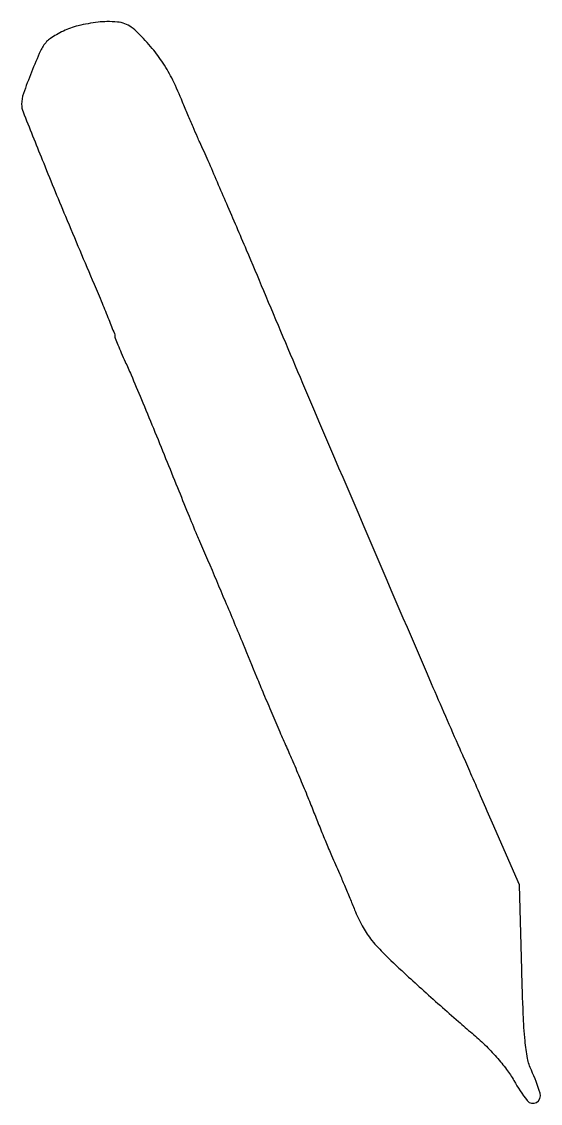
# Model space of a CAD drawing. Extents: x 0 to 122, y 0 to 255.
import ezdxf

# ---------------------------------------------------------------- set-up
doc = ezdxf.new("R2010")
doc.units = 0

msp = doc.modelspace()

# ---------------------------------------------------------------- linework, layer by layer
msp.add_lwpolyline([(11.5, 253.39764, 0.021993), (9.851923, 252.71195, 0.019713), (8.207687, 251.860809, 0.020169), (6.792685, 250.978749, 0.056581), (5.909148, 250.218102, 0.080425), (4.457772, 248.033726, 0.011338), (2.329606, 243.045754, 0.011128), (0.42678, 237.964975, 0.084221), (0, 235.449249, 0.095101), (0.34179, 233.66852, 0.001086), (4.867068, 222.385744, 0.003178), (10.345851, 209.05579, 0.001825), (17.111261, 193.052826, -0.002284), (18.984906, 188.609515, -0.0035), (20.563933, 184.740459, -0.001231), (21.892843, 181.394093, -0.094167), (22, 180.830161, 0.091949), (22.094925, 180.318343, 0.004641), (22.721169, 178.732254, 0.007308), (23.514548, 176.855438, 0.005217), (24.455045, 174.777335, -0.008334), (25.818995, 171.712863, -0.001469), (28.266791, 165.909592, -0.001591), (31.09551, 159.086896, -0.001431), (33.983695, 152, 0.00045), (36.759578, 145.150234, 0.000635), (39.245852, 139.053125, 0.000362), (41.35518, 133.909761, 0.008959), (41.964274, 132.5, -0.005973), (43.900184, 128.091806, -0.000723), (48.028136, 118.339506, -0.000936), (52.274168, 108.214773, -0.002094), (55.4547, 100.5, 0.002355), (57.102963, 96.507857, 0.001561), (59.030672, 91.940625, 0.001571), (60.930847, 87.516206, 0.00306), (62.479699, 84, -0.003727), (63.993445, 80.551021, -0.002113), (65.777713, 76.353125, -0.002109), (67.540353, 72.106886, -0.003472), (68.990613, 68.5, 0.002422), (70.338825, 65.126468, 0.002107), (71.78313, 61.6054, 0.00212), (73.116964, 58.430364, 0.006249), (74.070433, 56.263064, -0.004866), (74.989553, 54.189428, -0.002039), (76.188606, 51.380141, -0.002017), (77.446977, 48.364355, -0.002619), (78.574489, 45.590085, 0.028632), (80.340049, 41.820609, 0.043156), (82.331438, 38.791303, 0.031214), (85.255949, 35.524759, 0.008267), (90.325507, 30.690474, 0.002738), (94.335436, 27.031709, 0.002034), (98.802905, 23.032922, 0.002055), (103.049205, 19.29419, 0.004647), (106.301406, 16.50722, -0.018264), (109.297976, 13.794378, -0.018391), (112.081365, 10.876134, -0.019452), (114.442779, 7.991981, -0.033354), (116.146864, 5.393766, 0.037145), (119.319073, 0.636048, 0.37436), (121.479518, 0.215929, 0.347125), (122.330725, 2.358148, 0.036041), (120.276393, 7.782119, -0.062327), (119.376926, 10.593826, -0.022446), (118.788802, 14.760086, -0.013741), (118.361632, 21.044043, -0.003289), (118.007932, 31.5), (117.463077, 51.5), (111.129434, 66, 0.000139), (108.6063, 71.77199, 0.000174), (106.263687, 77.121875, 0.000139), (104.294863, 81.610459, 0.001371), (103.459242, 83.5, -0.003132), (96.7148, 98.897228, -0.000346), (81.528944, 134.232585, -0.000432), (66.365589, 169.667452, -0.001708), (57.133304, 191.5, 0.001572), (53.088259, 201.073007, 0.00105), (48.400149, 212.007595, 0.00079), (44.024421, 222.110745, 0.007132), (42.04025, 226.5, -0.007764), (41.502688, 227.69318, -0.001166), (40.466744, 230.106767, -0.001309), (39.257398, 232.963284, -0.00113), (38.001788, 235.969844, 0.015731), (35.665062, 241.135598, 0.029255), (33.402437, 245.135831, 0.031564), (30.813684, 248.639352, 0.022148), (27.491878, 252.25, 0.036729), (25.866271, 253.645349, 0.07201), (24.366368, 254.449485, 0.065327), (22.604106, 254.839656, 0.025679), (20.113636, 254.929538, 0.02457), (18.056127, 254.79685, 0.01562), (15.680256, 254.450478, 0.015689), (13.364518, 253.963234, 0.027891)], format="xyb", close=True)

doc.saveas('drawing.dxf')
